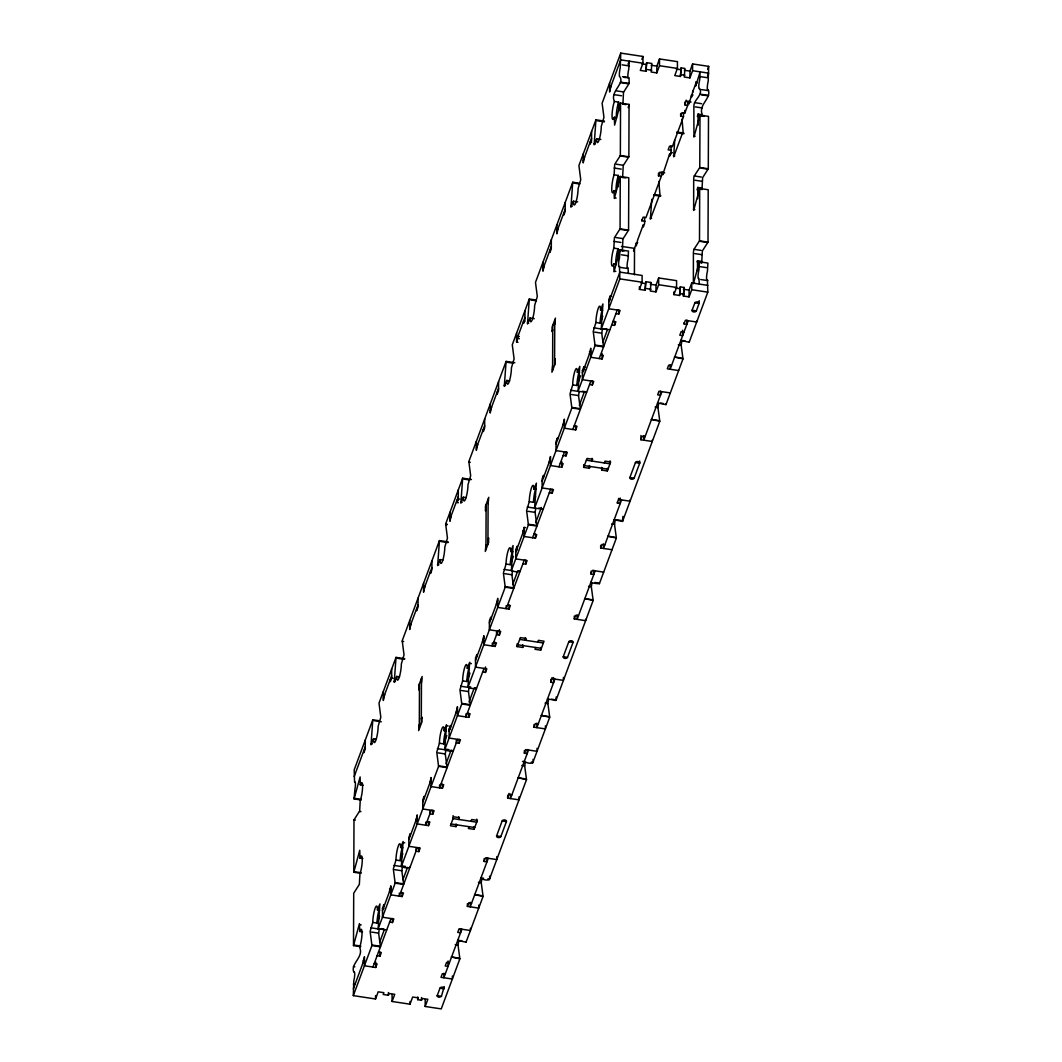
<?xml version="1.0" encoding="UTF-8"?>
<svg xmlns="http://www.w3.org/2000/svg" width="1062" height="1062" viewBox="0 0 1062 1062"><rect width="100%" height="100%" fill="white"/><g stroke="black" fill="none" stroke-linecap="round" stroke-linejoin="round"><path stroke-width="1.5" d="M458.718 941.078L458.041 945.127L459.873 958.813L441.248 1008.9L425.172 1006.471L427.84 999.302L422.172 998.453L421.495 1000.245L417.671 999.661L418.348 997.868L412.667 997.019L409.998 1004.187L392.077 1001.479L394.745 994.311L389.077 993.461L388.4 995.253L383.209 994.47L383.873 992.678L378.191 991.815L375.536 998.984L353.314 995.638L353.805 980.77A5.828 1.022 -81.4 0 0 354.708 974.133A5.828 1.022 -81.4 0 0 353.845 972.261C350.075 963.606 364.147 957.287 359.646 947.264A10.195 1.792 -81.4 0 0 362.023 933.086A10.195 1.792 -81.4 0 0 359.713 931.454L359.447 923.608L353.5 945.605L360.602 946.68M353.5 945.605L353.712 893.222L359.354 884.38L359.938 873.92A10.195 1.792 -81.4 0 0 362.301 859.742A10.195 1.792 -81.4 0 0 360.005 858.123L359.739 850.264L353.792 872.26L360.881 873.336M353.792 872.26L353.991 819.877L359.646 811.036L360.23 800.575A10.195 1.792 -81.4 0 0 362.593 786.411A10.195 1.792 -81.4 0 0 360.283 784.778L360.124 776.933L354.084 798.916L361.173 799.991M354.084 798.916L354.907 789.252A5.828 1.022 -81.4 0 0 355.438 783.557A5.828 1.022 -81.4 0 0 354.589 782.322L354.19 769.857L372.815 719.77L379.2 720.74M363.111 962.584L364.452 956.743L364.412 965.77L375.762 967.482L377.09 963.898L374.262 963.473M363.934 750.343L363.934 752.6L365.262 749.015L365.301 739.988M375.536 998.984L375.55 995.598M375.762 967.482L375.789 962.066M377.143 955.707L379.984 956.132L379.997 952.07M383.82 906.882L383.833 904.625L382.506 908.209L382.466 917.236L393.816 918.949L392.475 922.533L389.648 922.108M383.342 691.455L383.316 700.495L384.656 694.654M388.4 995.253L388.413 992.545M389.488 891.655L390.829 885.814L390.789 894.841L402.14 896.554L403.48 892.969L400.639 892.545M390.312 679.414L390.312 681.671L391.639 678.087L391.679 669.06M392.077 1001.479L392.104 994.709M392.475 922.533L392.489 918.471M399.312 893.115L399.299 896.129L417.353 847.595M402.14 896.554L402.153 892.492M409.72 620.527L409.693 629.567L411.034 623.726M410.197 835.953L410.211 833.697L408.883 837.281L408.843 846.308L420.194 848.02L418.853 851.605L416.025 851.18L416.025 848.472M409.998 1004.187L410.012 1001.479M415.866 820.727L417.207 814.886L417.167 823.913L428.517 825.625L429.858 822.041L427.017 821.616M416.689 608.486L416.689 610.743L418.016 607.159L418.056 598.132M417.671 999.661L417.685 996.952M418.853 851.605L418.879 847.542M419.304 728.824L419.477 683.662M421.295 723.448L421.481 678.286M421.495 1000.245L421.508 997.537M423.605 583.197L423.565 592.224L424.919 586.383M424.083 798.624L424.096 796.367L422.756 799.952L422.729 808.978L434.079 810.691L432.738 814.275L429.898 813.85L429.911 811.142M425.689 822.187L425.689 825.201L431.238 810.266M425.172 1006.471L425.198 999.7M428.517 825.625L428.53 821.563M429.752 783.398L431.092 777.543L431.053 786.584L442.403 788.296L443.73 784.712L440.903 784.287M430.575 571.157L430.575 573.414L431.902 569.829L431.942 560.802M432.738 814.275L432.752 810.213M439.575 784.858L439.562 787.858L457.616 739.338M442.403 788.296L442.416 784.234M443.863 973.23L443.85 977.757L461.89 929.223M444.221 986.585L441.354 996.528L438.805 997.337L437.053 996.116L439.96 988.204A2.19 1.381 0.2 0 1 442.588 987.182A2.19 1.381 0.2 0 1 444.221 988.841L439.96 988.204M448.084 960.991L448.071 966.407L445.23 965.969L446.558 962.398L449.399 962.822M450.461 727.696L450.474 725.439L449.133 729.023L449.107 738.05L460.457 739.763L459.116 743.347L456.275 742.922L456.288 740.214M449.983 512.269L449.956 521.296L451.297 515.455M452.372 976.031L452.359 979.031L441.009 977.319L442.336 973.735L445.177 974.173M453.116 815.603L453.102 818.603L476.745 822.174L476.745 819.16M456.129 712.456L457.47 706.615L457.43 715.655L468.78 717.368L470.108 713.783L467.28 713.345M458.359 502.698L456.952 502.485L456.952 500.229L458.372 500.441M458.757 816.744L458.757 819.466L459.421 817.674L453.739 816.811L450.407 825.771L456.089 826.634L456.102 823.913M456.952 502.485L458.28 498.901L458.319 489.874M459.116 743.347L459.129 739.285M460.576 928.746L460.563 932.808L457.722 932.383L459.063 928.799L470.4 930.511L470.413 928.241M465.952 713.929L465.939 716.93L483.993 668.41M478.75 905.103L478.736 908.103L467.386 906.39L467.399 903.682M468.78 717.368L468.793 713.306M470.24 902.302L470.227 906.829L488.268 858.295M469.046 826.687L468.382 828.479L474.05 829.342L474.064 826.634M476.36 441.341L476.334 450.368L477.674 444.527M476.838 656.767L476.851 654.511L475.524 658.095L475.484 667.122L486.834 668.834L485.493 672.419L482.666 671.994M482.506 641.528L483.847 635.687L483.807 644.727L495.157 646.439L496.498 642.855L493.657 642.417M483.329 429.3L483.329 431.557L484.657 427.973L484.697 418.946M486.954 857.817L486.94 861.879L484.099 861.455L484.113 858.627M485.493 672.419L485.52 667.002M485.945 549.638L486.117 504.477M487.936 544.262L488.122 499.1M490.246 404.011L490.206 413.038L491.547 407.197M490.724 619.438L490.737 617.181L489.396 620.766L489.37 629.793L500.706 631.505L499.379 635.089L496.538 634.664L496.551 631.943M492.33 643.001L492.317 646.001L497.879 631.08M495.157 646.439L495.171 642.377M496.392 604.198L497.733 598.357L497.693 607.398L509.043 609.11L510.371 605.526L507.543 605.088M497.215 391.971L497.215 394.228L498.543 390.643L498.582 381.616M496.79 856.569L496.79 859.583L485.44 857.87L484.099 861.455M499.379 635.089L499.405 629.673M506.216 605.672L506.202 608.672L524.256 560.152M519.013 796.832L518.999 799.845L507.649 798.133L507.663 795.319M509.043 609.11L509.056 605.035M507.649 798.133L508.99 793.42M510.503 794.044L510.49 798.558L528.531 750.037M517.101 548.51L517.114 546.253L515.774 549.837L515.747 558.864L527.097 560.577L525.756 564.161L522.916 563.736M518.004 342.322L516.583 342.11L516.623 333.083M516.583 342.11L517.937 336.269L519.345 336.481M523.393 645.643L522.73 647.435L517.048 646.585L517.061 643.877M522.769 533.27L524.11 527.429L525.531 527.641M522.73 647.435L522.743 644.727M524.11 527.429L524.07 536.469L535.421 538.182L536.748 534.598L533.92 534.159M524.96 310.688L524.92 319.715L523.593 323.299L523.593 321.043L525.013 321.255M527.217 749.546L527.203 753.622L524.362 753.184L524.376 750.476M525.398 637.558L525.398 640.267L526.062 638.474L520.38 637.625L517.048 646.585M525.756 564.161L525.77 560.099M545.39 725.904L545.377 728.917L534.027 727.204L534.04 724.496M535.421 538.182L535.434 534.106M536.881 723.116L536.868 727.629L554.908 679.109M537.053 748.312L537.04 751.312L525.703 749.599L524.362 753.184M535.686 647.501L535.022 649.294L540.691 650.156L540.704 647.435M543.001 262.155L542.974 271.182L544.315 265.341M543.478 477.581L543.492 475.325L542.151 478.896L542.124 487.936L553.475 489.648L552.134 493.233L549.293 492.795M549.147 462.342L550.488 456.501L550.448 465.541L561.798 467.24L563.125 463.669L560.298 463.231M549.97 250.114L549.97 252.371L551.297 248.787L551.337 239.76M553.594 677.609L553.581 682.693L550.74 682.255L550.753 679.441M552.134 493.233L552.147 489.17M552.585 370.439L552.758 325.291M550.74 682.255L552.081 677.543M554.576 365.062L554.762 319.914M556.886 224.825L556.846 233.852L558.187 228.011M557.364 440.239L557.377 437.982L556.037 441.566L556.01 450.607L567.347 452.319L566.019 455.903L563.179 455.465M561.798 467.24L561.825 461.824M563.033 425.012L564.373 419.171L564.334 428.198L575.684 429.911L577.011 426.327L574.184 425.902M563.856 212.785L563.842 215.042L565.183 211.457L565.21 202.417M563.431 677.383L563.418 680.384L552.081 678.671M566.019 455.903L566.033 451.828M585.64 619.305L585.64 620.659L574.29 618.947L574.303 616.119M575.684 429.911L575.697 425.849M577.144 614.858L577.131 619.372L595.171 570.838M585.175 367.279L583.755 367.054L582.414 370.638L582.388 379.678L593.724 381.391L592.397 384.975L589.556 384.537M583.264 153.897L583.224 162.924L584.565 157.083M583.755 367.054L583.742 369.31L585.162 369.536M590.034 466.457L589.37 468.249L583.688 467.399L583.702 464.691M589.41 354.084L590.751 348.243L590.711 357.27L602.061 358.983L603.389 355.398L600.561 354.973M589.37 468.249L589.37 465.541M591.6 131.489L591.561 140.529L590.22 144.113L590.233 141.857L591.653 142.069M593.857 570.36L593.844 574.423L591.003 573.998L591.016 571.29M592.038 458.372L592.025 461.081L592.702 459.288L587.02 458.439L583.688 467.399M592.397 384.975L592.41 380.9M612.017 549.731L600.667 548.019L600.68 545.31M604.318 462.939L604.995 461.147L610.663 461.997L607.331 470.957L601.663 470.108L601.663 467.399M602.061 358.983L602.088 353.566M603.521 543.93L603.508 548.443L621.549 499.91M607.331 470.957L607.345 468.249M611.553 296.338L610.132 296.125L608.792 299.71L608.765 308.75L620.102 310.462L618.774 314.047L615.933 313.609M609.641 82.969L609.601 91.996L610.955 86.155M610.119 298.382L610.132 296.125M610.026 460.789L610.013 463.802L586.383 460.231M622.332 250.818L622.929 238.977L628.571 230.135L628.784 177.752L620.261 176.465L620.062 228.848L614.42 237.689L613.836 248.15A10.195 1.792 -81.4 0 0 611.473 262.327A10.195 1.792 -81.4 0 0 613.77 263.96L614.035 271.806L619.982 249.809L628.492 251.097L628.027 259.181A5.828 1.022 -81.4 0 0 627.111 265.832A5.828 1.022 -81.4 0 0 627.987 267.69L628.399 273.385M622.624 177.473L623.208 165.632L628.863 156.791L629.062 104.408L620.553 103.133L620.354 155.517L614.699 164.358L614.115 174.818A10.195 1.792 -81.4 0 0 611.752 188.983A10.195 1.792 -81.4 0 0 614.062 190.616L614.327 198.475L620.261 176.465M707.518 89.819A5.828 1.022 -81.4 0 1 708.195 81.23L708.686 66.362L692.61 63.946L692.583 70.716L689.928 77.884L684.247 77.022L684.937 68.459L681.114 67.888L680.423 76.451L674.755 75.588L677.423 68.433L677.45 61.649L659.515 58.954L659.489 65.725L656.82 72.893L651.152 72.03L651.842 63.468L646.652 62.685L645.948 71.247L640.28 70.397L642.948 63.229L642.975 56.459L620.752 53.1L620.248 67.955A5.828 1.022 -81.4 0 0 619.358 73.889A5.828 1.022 -81.4 0 0 619.863 76.783C624.934 83.672 609.641 91.783 614.407 101.474A10.195 1.792 -81.4 0 0 612.044 115.639A10.195 1.792 -81.4 0 0 614.34 117.271L614.606 125.13L620.553 103.133M611.712 324.959L614.553 325.384L614.566 321.321M618.044 260.084L618.084 248.8L613.836 248.15M618.336 186.739L618.376 175.456L614.115 174.818M618.628 111.138L618.655 102.111L614.407 101.474M620.235 498.078L620.221 503.494L617.38 503.069L617.394 501.941M618.774 314.047L618.788 309.971M617.38 503.069L618.721 498.357M609.774 329.711L601.238 328.968L619.863 278.881L619.478 266.416A5.828 1.022 -81.4 0 1 618.602 264.544A5.828 1.022 -81.4 0 1 619.504 257.893L619.982 249.809M622.916 104.129L623.5 92.301L629.142 83.447L629.049 77.712L624.124 77.42M628.385 78.07A5.828 1.022 -81.4 0 1 627.881 75.176A5.828 1.022 -81.4 0 1 628.757 69.242L629.235 61.158L628.08 64.251M630.071 499.844L630.058 501.198L618.721 499.485M634.412 274.7L634.518 248.362L621.443 246.384M636.297 242.826L636.284 245.84L637.625 239.999L643.293 224.759L643.28 227.016L644.607 223.432L644.634 217.418M707.836 285.373L691.76 282.943L691.734 289.727L689.065 296.895L683.397 296.032L684.087 287.47L680.264 286.886L679.574 295.462L673.892 294.599L676.56 287.43L676.587 280.66L658.666 277.952L658.639 284.735L655.971 291.891L650.302 291.041L650.993 282.479L645.789 281.695L645.099 290.258L639.43 289.395L639.43 286.687M639.696 460.974L639.696 463.231L634.133 478.165A2.19 1.381 0.2 0 1 631.505 479.188A2.19 1.381 0.2 0 1 629.885 477.515L635.434 462.581A2.19 1.381 0.2 0 1 638.063 461.558A2.19 1.381 0.2 0 1 639.696 463.231L635.434 462.581M652.28 440.119L652.28 441.473L640.93 439.761L640.944 435.526M645.032 221.241L641.78 220.75L641.793 219.622M639.43 289.395L642.085 282.226L642.112 275.456L619.889 272.111L608.792 301.966M643.784 435.672L643.771 440.186L661.812 391.652M645.099 290.258L645.789 281.695M645.948 71.247L646.652 62.685M655.971 291.891L655.997 285.12L658.666 277.952M656.82 72.893L656.847 66.123L659.515 58.954M661.347 172.163L661.334 176.239L658.493 175.801L658.506 173.093M660.498 391.174L660.484 395.237L657.643 394.812L658.971 391.228L670.321 392.94M662.675 171.898L662.661 174.911L669.671 153.831L671.078 154.043M669.671 153.831L669.657 156.087L670.985 152.503L671.011 145.733M670.162 364.744L670.149 369.257L688.189 320.724M673.892 294.599L673.905 291.891M679.574 295.462L680.264 286.886M680.423 76.451L681.114 67.888M683.503 112.585L683.49 116.647L680.662 116.223L680.662 113.515M682.654 330.242L682.64 335.658L679.799 335.234L681.14 331.649L683.968 332.074M683.397 296.032L684.087 287.47M686.875 320.074L686.862 324.308L684.021 323.883L684.021 322.755M680.662 116.223L681.99 112.638L684.831 113.063L684.831 110.355M687.725 101.235L687.711 105.311L684.884 104.872L684.884 102.058M684.884 104.872L686.211 100.16M689.052 100.97L689.039 103.983L691.601 94.85L693.021 95.062M689.065 296.895L689.092 290.112L691.76 282.943M689.928 77.884L689.955 71.114L692.61 63.946M691.601 94.85L691.588 97.107L692.942 90.509M680.689 340.411L689.185 342.229L707.81 292.143L707.411 279.678A5.828 1.022 -81.4 0 1 706.549 277.806A5.828 1.022 -81.4 0 1 707.451 271.168L707.916 263.084L699.407 261.796L693.367 283.78L693.406 251.84L693.964 249.318L699.5 240.835L699.699 188.452L708.208 189.74L708.009 242.123L702.354 250.964L701.77 261.425A10.195 1.792 -81.4 0 0 701.318 262.792M699.699 188.452L693.645 210.449L693.685 178.496L694.256 175.973L699.778 167.491L699.991 115.108L708.5 116.395L708.288 168.778L702.646 177.619L702.062 188.08A10.195 1.792 -81.4 0 0 701.61 189.448M699.991 115.108L693.937 137.104L693.858 106.678C693.3 99.722 703.548 95.168 699.646 88.451A5.828 1.022 -81.4 0 1 698.783 86.593A5.828 1.022 -81.4 0 1 699.685 79.942L700.15 71.858L695.703 86.062L695.796 81.893M696.712 320.658L696.699 322.012L685.348 320.299L684.021 323.883M697.482 270.558L697.522 260.774L701.77 261.425M697.761 198.727L697.8 187.443L702.062 188.08M698.053 125.382L698.092 114.099L702.354 114.736C697.853 104.713 711.925 98.394 708.155 89.739A5.828 1.022 -81.4 0 1 707.81 90.044M699.208 300.692L699.115 303.453L694.853 302.803M699.327 284.085L698.902 278.39A5.828 1.022 -81.4 0 1 698.039 276.532A5.828 1.022 -81.4 0 1 698.942 269.881L699.407 261.796M372.815 719.77L371.023 744.781L373.492 738.794L376.333 739.232M386.634 929.861L378.125 928.918L379.917 903.908L377.448 909.895L379.572 910.214M404.781 658.705L396.02 657.378L394.228 682.388L396.697 676.414L399.538 676.839M409.866 867.096C410.33 868.981 400.719 867.521 401.356 865.809L403.109 841.516L400.639 847.503L402.777 847.821M448.217 541.899L439.456 540.585L437.663 565.595L440.133 559.608L442.973 560.032M453.301 750.29C453.766 752.175 444.155 750.728 444.792 749.002L446.438 724.709L444.089 730.696L446.213 731.028M471.422 479.52L462.66 478.192L460.868 503.202L463.337 497.215L466.178 497.653M475.086 687.685C480.874 689.065 466.868 688.999 467.997 686.623L469.643 662.33L467.28 668.317L469.417 668.635M457.576 940.374L466.059 942.18L466.099 941.463M480.781 877.783C481.71 879.694 491.892 882.495 489.542 876.177M514.858 362.713L506.096 361.399L504.304 386.409L506.773 380.422L509.614 380.846M518.521 570.891C524.309 572.272 510.304 572.206 511.433 569.816L513.079 545.523L510.716 551.51L512.853 551.828M536.39 300.081L529.301 299.006L527.509 324.016L529.978 318.029L534.226 318.68M543.12 509.083L534.598 508.154L536.39 483.144L533.92 489.117L536.058 489.449M524.216 760.989C525.146 762.888 535.328 765.689 532.978 759.37M547.408 698.982L555.917 700.256M579.653 183.248L572.737 182.213L570.944 207.209L573.414 201.236L577.675 201.873M586.556 392.29L578.033 391.347L579.825 366.337L577.356 372.324L579.494 372.643M604.451 121.095L595.941 119.82L594.149 144.83L596.618 138.843L600.866 139.48M601.238 328.968L602.924 303.944L600.561 309.931L602.685 310.25M590.844 582.175C592.715 583.874 606.296 584.193 595.118 582.441M614.048 519.783L622.544 521.415L622.943 516.344M657.484 402.989L665.98 404.622L666.007 403.892M689.185 342.229L689.211 341.513M353.314 995.638L371.939 945.552L380.448 946.839L378.616 933.14L379.293 929.091M378.125 928.918L395.144 883.159L403.653 884.447L401.821 870.747L402.498 866.698M401.33 866.526L438.579 766.366L447.089 767.653L445.257 753.954L445.934 749.905M444.766 749.732L461.771 703.973L470.293 705.261L468.461 691.561L469.125 687.512M466.059 942.18L483.077 896.434L481.245 882.734L481.922 878.686M467.957 687.34L505.22 587.18L513.729 588.454L511.897 574.768L512.574 570.719M489.263 879.787L526.513 779.627L524.681 765.941L525.358 761.892M511.406 570.546L528.411 524.787L536.921 526.075L535.102 512.375L535.766 508.326M532.699 762.994L549.718 717.235L547.886 703.548L548.563 699.5M534.598 508.154L571.847 407.981L580.37 409.268L578.538 395.582L579.202 391.533M555.904 700.601L593.154 600.442L591.322 586.742L591.999 582.693M578.033 391.347L595.052 345.601L603.561 346.876L601.729 333.189L602.406 329.14M599.34 583.808L616.358 538.049L614.526 524.362L615.203 520.314M622.544 521.415L659.794 421.256L657.962 407.556L658.639 403.507M665.98 404.622L682.999 358.863L681.167 345.177L681.844 341.114M555.93 699.885L556.183 696.977M658.825 181.403L659.874 193.948L650.382 219.197L651.776 199.258M682.03 119.01L683.078 131.555L673.68 156.818L674.689 140.264M628.2 107.62L629.062 104.408M377.448 909.895A10.195 1.792 -81.4 0 0 375.138 908.262A10.195 1.792 -81.4 0 0 372.775 922.427L370.12 931.414L371.939 945.552M400.639 847.503A10.195 1.792 -81.4 0 0 398.343 845.87A10.195 1.792 -81.4 0 0 395.98 860.047L393.325 869.035L395.144 883.159M444.089 730.696A10.195 1.792 -81.4 0 0 441.779 729.076A10.195 1.792 -81.4 0 0 439.416 743.241L436.761 752.228L438.579 766.366M467.28 668.317A10.195 1.792 -81.4 0 0 464.983 666.684A10.195 1.792 -81.4 0 0 462.62 680.861L459.952 689.835L461.771 703.973M510.716 551.51A10.195 1.792 -81.4 0 0 508.419 549.877A10.195 1.792 -81.4 0 0 506.056 564.055L503.401 573.042L505.22 587.18M533.92 489.117A10.195 1.792 -81.4 0 0 531.624 487.498A10.195 1.792 -81.4 0 0 529.261 501.662L526.593 510.649L528.411 524.787M577.356 372.324A10.195 1.792 -81.4 0 0 575.06 370.691A10.195 1.792 -81.4 0 0 572.697 384.869L570.028 393.856L571.847 407.981M600.561 309.931A10.195 1.792 -81.4 0 0 598.264 308.299A10.195 1.792 -81.4 0 0 595.901 322.476L593.233 331.463L595.052 345.601M396.02 657.378L379.001 703.137L380.82 717.275L378.165 726.249A10.195 1.792 -81.4 0 1 375.802 740.426A10.195 1.792 -81.4 0 1 373.492 738.794M439.456 540.585L402.206 640.744L404.025 654.882L401.356 663.869A10.195 1.792 -81.4 0 1 398.993 678.034A10.195 1.792 -81.4 0 1 396.697 676.414M440.133 559.608A10.195 1.792 -81.4 0 0 442.442 561.24A10.195 1.792 -81.4 0 0 444.805 547.063L447.46 538.076L445.642 523.951L462.66 478.192M506.096 361.399L468.846 461.558L470.665 475.696L467.997 484.684A10.195 1.792 -81.4 0 1 465.634 498.848A10.195 1.792 -81.4 0 1 463.337 497.215M529.301 299.006L512.282 344.765L514.101 358.89L511.433 367.877A10.195 1.792 -81.4 0 1 509.07 382.054A10.195 1.792 -81.4 0 1 506.773 380.422M572.737 182.213L535.487 282.373L537.306 296.51L534.637 305.484A10.195 1.792 -81.4 0 1 532.274 319.662A10.195 1.792 -81.4 0 1 529.978 318.029M595.941 119.82L578.923 165.566L580.741 179.704L578.073 188.691A10.195 1.792 -81.4 0 1 575.71 202.869A10.195 1.792 -81.4 0 1 573.414 201.236M620.752 53.1L602.127 103.187L603.946 117.311L601.278 126.298A10.195 1.792 -81.4 0 1 598.915 140.476A10.195 1.792 -81.4 0 1 596.618 138.843M354.164 776.627L365.275 746.759M383.316 698.225L391.652 675.83M409.693 627.297L418.03 604.902M423.579 589.968L431.915 567.573M449.956 519.039L458.293 496.644M476.334 448.111L484.67 425.716M490.219 410.782L498.556 388.387M516.597 339.853L524.933 317.458M542.974 268.925L551.311 246.53M556.86 231.596L565.196 209.201M583.237 160.667L591.574 138.272M609.615 89.739L620.726 59.87L642.948 63.229M641.899 59.313L642.975 56.459M419.463 688.176L418.8 689.968L418.813 685.455L422.145 676.494L421.455 682.8M486.104 508.99L485.44 510.782L485.453 506.269L488.785 497.308L488.095 503.614M552.744 329.804L552.067 331.596L552.094 327.083L555.426 318.122L554.736 324.428M419.317 724.311L418.64 730.616L421.972 721.656L421.986 717.142L421.322 718.934M485.958 545.111L485.281 551.43L488.613 542.47L488.626 537.956L487.962 539.735M552.598 365.925L551.921 372.231L555.24 363.27L555.267 358.757L554.603 360.549M372.775 922.427L377.037 923.077L379.625 916.108M395.98 860.047L400.241 860.685L402.83 853.715M439.416 743.241L443.677 743.891L446.783 735.528M462.62 680.861L466.882 681.499L469.988 673.135M506.056 564.055L510.318 564.692L513.424 556.342M529.261 501.662L533.509 502.313L535.593 496.737M572.697 384.869L576.958 385.506L580.582 375.749M595.901 322.476L600.149 323.127L602.751 316.157M353.341 988.855L364.439 958.999M382.493 910.466L390.816 888.071M408.87 839.538L417.193 817.143M422.756 802.208L431.079 779.813M449.133 731.28L457.457 708.885M475.51 660.352L483.834 637.943M489.396 623.022L497.72 600.614M515.774 552.094L524.097 529.686M542.151 481.166L550.474 458.757M556.037 443.823L564.36 421.428M582.414 372.895L590.737 350.5M641.78 220.75L643.121 217.166L645.948 217.591L661.334 176.239M658.493 175.801L659.834 172.217L664.693 172.96M633.51 251.044L636.284 243.583A2.19 1.381 0.2 0 1 637.678 242.601M683.49 116.647L672.326 146.662L669.498 146.237L668.157 149.822L671.41 150.313M684.831 113.063L687.711 105.311M379.625 942.339L384.086 930.339M402.949 879.641L407.503 867.388M446.053 763.724L451.177 749.931M469.019 701.982L474.143 688.189M512.694 584.538L517.818 570.745M535.646 522.796L541.355 507.477M579.334 405.339L584.458 391.559M602.818 342.203L607.278 330.189M372.921 967.057L390.975 918.524M532.58 537.744L550.634 489.224M558.957 466.815L564.519 451.881M572.843 429.486L590.897 380.953M599.22 358.558L617.274 310.024M707.584 69.349L708.686 66.362M379.984 956.132L381.311 952.548L378.484 952.123M614.553 325.384L615.894 321.799L613.053 321.374M707.558 76.132L708.659 73.145L692.583 70.716M650.993 282.479L650.329 284.271L655.997 285.12M456.089 826.634L456.753 824.842M471.05 821.311L471.714 819.519L477.382 820.382L474.05 829.342M537.691 642.125L538.354 640.333L544.023 641.196L540.691 650.156M601.663 470.108L602.327 468.315M467.386 906.39L468.727 902.806L471.555 903.244M534.027 727.204L535.354 723.62L538.195 724.045M574.29 618.947L575.617 615.363L578.458 615.787M591.003 573.998L592.344 570.413L603.681 572.126M600.667 548.019L601.995 544.434L604.836 544.859M640.93 439.761L642.258 436.177L645.099 436.601M496.604 835.9L502.153 820.966A2.19 1.381 0.2 0 1 504.782 819.944A2.19 1.381 0.2 0 1 506.415 821.603L500.852 836.537A2.19 1.381 0.2 0 1 498.237 837.56A2.19 1.381 0.2 0 1 496.604 835.9L500.852 836.537M563.245 656.701L568.794 641.78A2.19 1.381 0.2 0 1 571.422 640.744A2.19 1.381 0.2 0 1 573.055 642.417L567.493 657.351A2.19 1.381 0.2 0 1 564.865 658.374A2.19 1.381 0.2 0 1 563.245 656.701L567.493 657.351M692.079 310.277L695.052 302.378L697.482 301.781L699.234 303.002L696.34 310.914A2.19 1.381 0.2 0 1 693.712 311.936A2.19 1.381 0.2 0 1 692.079 310.277L696.34 310.914M697.123 82.783L695.796 83.579L692.928 91.266A2.19 1.381 0.2 0 0 693.008 92.062M659.489 65.725L677.423 68.433M641.727 63.839L645.975 64.477M651.179 65.26L656.847 66.123M676.202 69.03L680.45 69.68M684.273 70.251L689.955 71.114M622.12 64.848L629.208 65.924M700.137 76.623L707.226 77.685M646.625 69.455L651.816 70.238M681.087 74.659L684.91 75.229M622.518 76.637L626.779 77.287M701.504 89.606L708.593 90.668M620.633 82.172L629.142 83.447M700.07 94.146L708.58 95.434M620.447 82.584L627.536 83.659M701.292 94.784L708.381 95.859M616.531 90.867L623.62 91.929M686.211 101.288L691.07 102.032M694.535 102.629L701.637 103.704M614.433 94.704L621.522 95.766M695.278 106.89L702.38 107.966M623.195 104.169L626.036 104.594M699.792 115.718L704.053 116.355M614.34 117.271L616.478 117.603M676.786 132.02L683.875 133.082M597.322 120.749L604.424 121.825M676.76 132.737L683.848 133.799M693.751 136.029L695.172 136.241M670.985 152.503L672.405 152.729M593.963 143.755L595.384 143.967M673.388 155.742L674.808 155.955M620.354 155.517L628.863 156.791M699.778 167.491L708.288 168.778M620.155 155.928L627.257 157.003M701.013 168.128L708.102 169.19M616.239 164.198L623.328 165.274M694.256 175.973L701.345 177.035M614.141 168.035L621.243 169.11M694.999 180.235L702.088 181.31M621.496 177.288L625.744 177.938M699.513 189.063L702.34 189.487M654.298 194.505L660.67 195.474M574.117 183.142L579.799 183.991M653.555 195.129L660.644 196.191M614.062 190.616L616.186 190.934M693.459 209.373L694.88 209.586M614.686 197.851L616.106 198.076M570.759 206.147L572.179 206.36M650.183 218.122L651.603 218.334M620.062 228.848L628.571 230.135M699.5 240.835L708.009 242.123M619.876 229.273L626.965 230.335M700.721 241.472L707.81 242.534M615.947 237.543L623.049 238.618M693.964 249.318L701.053 250.38M613.863 241.379L620.951 242.455M694.707 253.579L701.796 254.641M621.204 250.632L624.044 251.057M699.221 262.407L702.062 262.832M621.376 254.787L628.478 255.862M699.393 266.562L706.482 267.624M613.77 263.96L615.894 264.279M619.916 267.345L627.005 268.42M700.761 279.545L707.85 280.607M693.181 282.718L694.588 282.93M614.407 271.195L615.827 271.407M619.863 278.881L642.085 282.226M658.639 284.735L676.56 287.43M691.734 289.727L707.81 292.143M640.864 282.837L645.125 283.488M675.339 288.041L679.6 288.678M683.424 289.262L689.092 290.112M645.762 288.466L650.966 289.249M680.238 293.67L684.061 294.24M608.792 299.71L610.212 299.922M530.681 299.935L536.363 300.798M604.105 328.676L606.946 329.101M682.123 340.437L684.963 340.862M593.897 327.853L600.986 328.928M594.64 332.114L601.729 333.189M678.326 344.738L681.167 345.177M527.323 322.941L528.743 323.153M595.025 345.031L602.127 346.093M681.552 358.08L674.463 357.005L682.999 358.863M517.924 338.526L519.345 338.738M589.41 351.827L590.83 352.04M671.476 365.673L668.635 365.248L667.308 368.833L678.658 370.545M582.414 370.638L583.834 370.85M507.49 362.328L513.158 363.191M582.321 391.267L585.162 391.705M660.338 403.042L663.179 403.467M570.692 390.245L577.794 391.307M571.436 394.506L578.538 395.582M655.121 407.131L657.962 407.556M504.118 385.333L505.539 385.546M571.834 407.41L578.923 408.485M658.347 420.472L651.258 419.397L659.794 421.256M584.379 465.607L608.022 469.178M629.885 477.515L634.133 478.165M468.873 462.129L470.293 462.342M464.041 479.135L469.723 479.984M538.885 508.074L541.726 508.499M616.903 519.836L622.571 520.699M527.256 507.039L534.359 508.114M458.28 498.901L459.7 499.113M528 511.3L535.102 512.375M611.685 523.924L614.526 524.362M460.682 502.127L462.103 502.339M528.385 524.216L535.487 525.278M614.911 537.266L607.822 536.191L616.358 538.049M522.769 531.013L524.19 531.226M445.642 523.951L447.062 524.163M445.668 524.522L447.089 524.734M515.774 549.837L517.194 550.05M440.849 541.514L447.938 542.589M504.052 569.431L511.154 570.506M504.795 573.692L511.897 574.768M588.481 586.317L591.322 586.742M437.478 564.519L438.898 564.732M505.193 586.609L512.282 587.671M591.707 599.658L584.618 598.583L593.154 600.442M568.794 641.78L573.055 642.417M519.743 639.417L543.372 642.988M517.738 644.793L541.381 648.364M402.232 641.315L403.653 641.528M469.935 663.405L471.355 663.617M397.4 658.321L404.503 659.383M469.417 686.835L470.824 687.048M551.682 699.247L554.51 699.672M460.616 686.225L467.718 687.3M391.639 678.087L393.059 678.299M461.359 690.499L468.461 691.561M545.045 703.124L547.886 703.548M394.042 681.313L395.462 681.538M461.758 703.402L468.846 704.478M548.271 716.452L541.182 715.39L549.718 717.235M446.744 725.797L448.164 726.01M449.133 729.023L450.553 729.236M374.209 720.7L381.298 721.775M446.213 749.228L449.04 749.653M531.319 762.065L532.739 762.277M437.425 748.617L444.513 749.692M522.517 761.454L523.938 761.666M438.168 752.878L445.257 753.954M521.854 765.503L524.681 765.941M370.837 743.705L372.258 743.918M438.553 765.795L445.642 766.857M525.066 778.844L517.977 777.769L526.513 779.627M508.977 794.549L511.818 794.973M360.283 784.778L363.124 785.203M354.27 798.319L361.359 799.381M502.153 820.966L506.415 821.603M451.098 823.979L474.741 827.55M359.527 811.408L360.947 811.62M353.991 819.877L355.412 820.103M403.308 842.591L404.715 842.803M360.005 858.123L362.832 858.547M402.777 866.021L405.604 866.446M482.201 878.008L483.622 878.221M487.883 878.858L489.29 879.071M393.975 865.424L401.078 866.486M394.719 869.685L401.821 870.747M478.404 882.31L481.245 882.734M353.978 871.663L361.08 872.725M395.117 882.588L402.206 883.664M481.63 895.638L474.541 894.576L483.077 896.434M389.502 889.398L390.909 889.611M382.506 908.209L383.913 908.422M359.739 924.683L361.16 924.896M380.992 928.626L383.82 929.051M458.996 940.388L461.837 940.826M370.784 927.803L377.873 928.878M371.527 932.078L378.616 933.14M455.213 944.702L458.041 945.127M359.713 931.454L362.554 931.892M371.912 944.981L379.001 946.056M458.439 958.03L451.337 956.968L459.873 958.813M353.699 944.994L360.788 946.069M363.124 960.327L364.531 960.539M353.42 966.566L354.841 966.778M437.186 995.665L441.434 996.315M353.354 984.102L354.774 984.315M533.509 502.313A10.195 1.792 -81.4 0 1 535.686 488.679M510.318 564.692A10.195 1.792 -81.4 0 1 512.481 551.072M600.149 323.127A10.195 1.792 -81.4 0 1 602.327 309.493M576.958 385.506A10.195 1.792 -81.4 0 1 579.122 371.886M615.801 264.903A10.195 1.792 -81.4 0 1 618.084 248.8M616.093 191.558A10.195 1.792 -81.4 0 1 618.376 175.456M616.385 118.214A10.195 1.792 -81.4 0 1 618.655 102.111M466.868 681.499A10.195 1.792 -81.4 0 1 469.046 667.865M443.677 743.891A10.195 1.792 -81.4 0 1 445.841 730.258M400.241 860.685A10.195 1.792 -81.4 0 1 402.405 847.051M377.037 923.077A10.195 1.792 -81.4 0 1 379.2 909.444M701.889 116.116A10.195 1.792 -81.4 0 1 702.354 114.736M697.336 116.554A10.195 1.792 -81.4 0 1 698.092 114.099M697.044 189.899A10.195 1.792 -81.4 0 1 697.8 187.443M697.137 261.916A10.195 1.792 -81.4 0 1 697.522 260.774"/></g></svg>
